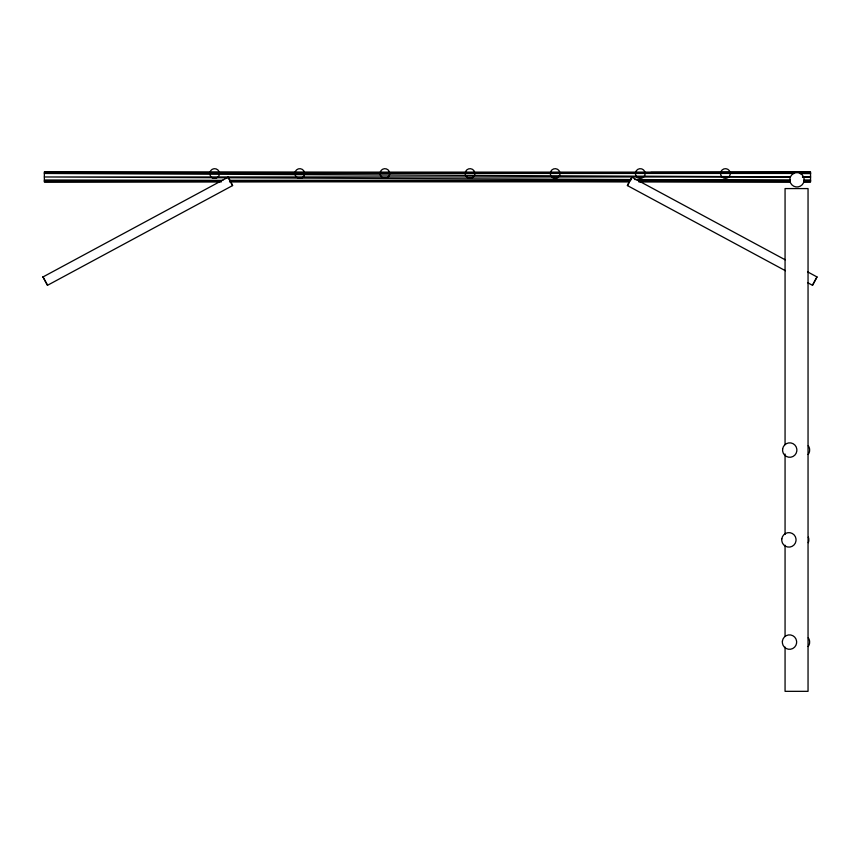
<?xml version="1.0" encoding="UTF-8"?>
<svg xmlns="http://www.w3.org/2000/svg" width="860" height="860" viewBox="0 0 860 860"><rect width="100%" height="100%" fill="white"/><g stroke="black" fill="none" stroke-linecap="round" stroke-linejoin="round"><path stroke-width="1.29" d="M785.384 270.696L627.413 185.577L627.628 185.029L631.907 177.214L785.169 259.795M807.787 282.768L812.496 285.305L817 276.942L807.572 271.857M817 276.942L812.496 285.305M631.907 177.214L627.413 185.577M43 276.942L228.094 177.214L230.501 181.428L232.587 185.577L47.504 285.305L43 276.942L47.504 285.305M650.87 172.43L810.55 172.118L810.55 181.825L803.842 181.825L810.55 181.825M810.55 172.118L44.354 172.118L44.354 181.825L220.138 181.514M229.534 181.503L497.897 181.03M790.415 176.966L44.354 176.966L630.745 179.536M222.815 180.321L44.354 180.321L221.482 180.665M229.534 180.321L630.745 180.321M637.453 180.321L790.415 180.321M44.354 181.825L221.482 181.825M229.534 181.825L629.402 181.825M638.787 181.825L790.415 181.825L638.787 181.481M44.354 172.118L794.446 173.43L44.354 173.462L790.415 176.88M229.534 180.686L629.402 181.471M634.766 179.547L790.415 180.234M232.587 185.577L228.094 177.214M785.062 444.642L785.062 188.576L808.045 188.576L808.045 691.332L785.062 691.332L785.062 647.086M785.062 454.026L785.062 534.468M785.062 545.197L785.062 636.368M808.217 637.797A7.181 7.159 -90 0 1 809.604 641.237L809.582 643.119A7.181 7.159 -90 0 1 808.131 646.537M808.314 537.178A7.181 7.159 -90 0 1 808.776 538.994L808.765 540.875A7.181 7.159 -90 0 1 808.26 542.681M808.217 445.727A7.181 7.159 -90 0 1 809.604 449.167L809.582 451.048A7.181 7.159 -90 0 1 808.131 454.467M781.804 538.865L781.783 540.736A7.181 7.159 -90 0 0 795.995 540.875L796.016 538.994A7.181 7.159 -90 0 0 781.804 538.865M782.632 449.038L782.611 450.909A7.181 7.159 -90 0 0 796.822 451.048L796.833 449.167A7.181 7.159 -90 0 0 782.632 449.038M782.396 641.108L782.385 642.979A7.181 7.159 -90 0 0 796.586 643.119L796.607 641.237A7.181 7.159 -90 0 0 782.396 641.108M810.55 173.462L799.811 173.462L810.55 173.462M810.55 176.966L802.498 176.966L810.55 176.966M810.55 180.321L803.842 180.321L810.55 180.321M804.121 180.665L804.1 178.783A7.181 7.181 0 0 0 789.867 178.923L789.878 180.793A7.181 7.181 0 0 0 804.121 180.665M212.194 177.73A4.848 4.848 0 0 0 219.472 173.526A4.848 4.848 0 0 0 212.194 169.323A4.848 4.848 0 0 0 212.194 177.73M296.496 177.117A4.848 4.848 0 0 0 304.494 174.548A4.848 4.848 0 0 0 298.269 168.904A4.848 4.848 0 0 0 296.496 177.117M382.463 177.73A4.848 4.848 0 0 0 389.741 173.526A4.848 4.848 0 0 0 382.463 169.323A4.848 4.848 0 0 0 382.463 177.73M466.765 177.117A4.848 4.848 0 0 0 474.763 174.548A4.848 4.848 0 0 0 468.528 168.904A4.848 4.848 0 0 0 466.765 177.117M551.894 177.117A4.848 4.848 0 0 0 559.892 174.548A4.848 4.848 0 0 0 553.657 168.904A4.848 4.848 0 0 0 551.894 177.117M637.851 177.73A4.848 4.848 0 0 0 645.14 173.526A4.848 4.848 0 0 0 637.851 169.323A4.848 4.848 0 0 0 637.851 177.73M722.163 177.117A4.848 4.848 0 0 0 730.162 174.548A4.848 4.848 0 0 0 723.926 168.904A4.848 4.848 0 0 0 722.163 177.117"/></g></svg>
